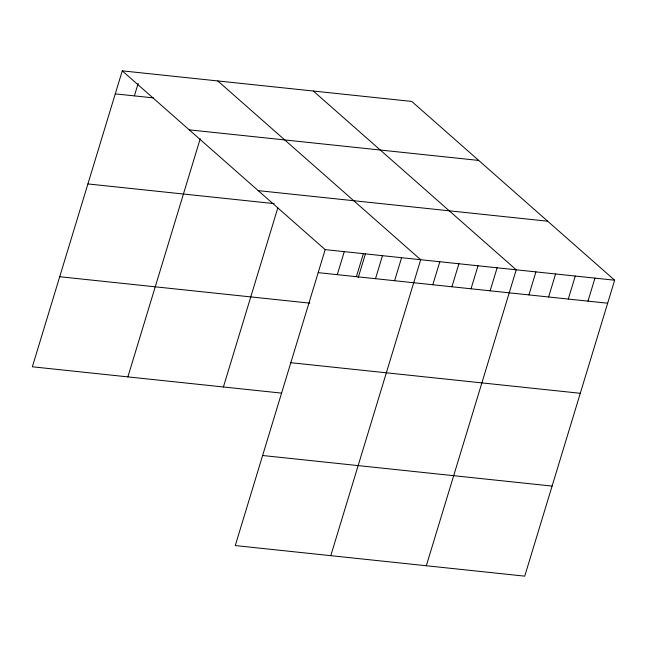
<?xml version="1.0" encoding="UTF-8"?>
<svg xmlns="http://www.w3.org/2000/svg" width="647" height="647" viewBox="0 0 647 647"><rect width="100%" height="100%" fill="white"/><g stroke="black" fill="none" stroke-linecap="round" stroke-linejoin="round"><path stroke-width="0.97" d="M122.267 70.855L325.174 249.629L235.257 545.575L524.733 576.145L614.65 280.208L411.743 101.425L122.267 70.855L32.35 366.792L281.477 393.109M134.382 95.885L138.167 83.414M127.88 376.886L200.255 138.668M223.401 386.979L277.838 207.824M337.289 274.66L344.277 251.643M356.392 276.673L363.388 253.664M358.212 277.612L365.547 253.487M375.495 278.695L382.49 255.678M394.605 280.709L401.593 257.7M330.787 555.66L420.704 259.722L217.788 80.94M432.811 284.745L439.806 261.736M451.921 286.767L458.909 263.758M471.024 288.788L478.02 265.771M490.127 290.802L497.122 267.793M426.316 565.753L516.225 269.807L313.318 91.033M528.923 294.903L535.91 271.886M548.607 296.981L555.595 273.964M568.292 299.06L575.28 276.043M587.977 301.138L594.965 278.121M115.271 93.864L153.485 97.899M189.223 129.845L478.699 160.424M258.21 190.63L547.694 221.209M87.911 183.934L274.191 203.611M325.174 249.629L614.65 280.208M318.178 272.638L607.654 303.217M59.718 276.73L309.824 303.144M290.818 362.708L580.294 393.287M262.625 455.504L552.101 486.083"/></g></svg>
